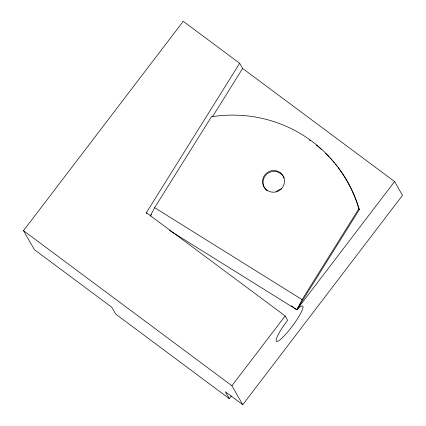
<?xml version="1.0" encoding="UTF-8"?>
<svg xmlns="http://www.w3.org/2000/svg" width="426" height="426" viewBox="0 0 426 426"><rect width="100%" height="100%" fill="white"/><g stroke="black" fill="none" stroke-linecap="round" stroke-linejoin="round"><path stroke-width="0.64" d="M150.218 216.163L154.643 207.696L211.392 116.815A133.839 131.639 -29.8 0 1 358.841 208.729L359.336 209.587L296.784 309.766L169.591 230.487M358.841 208.729L302.093 299.611L296.784 309.766L291.443 305.793M212.382 116.921L242.618 68.453L239.657 63.282L183.239 21.3L23.505 230.668L34.362 249.62L111.74 307.205L115.691 314.095L229.3 398.64L231.318 395.999M146.991 213.761L146.374 212.686L239.657 63.282M150.74 215.604L151.443 214.48M242.618 68.453L394.598 181.551L402.495 195.332L242.761 404.7L231.904 385.743L285.148 315.954L146.374 212.686M394.598 181.551L296.778 309.766L297.609 308.935A22.003 3.653 -53.3 0 1 297.955 317.972A22.003 3.653 -53.3 0 1 277.246 341.455A22.003 3.653 -53.3 0 1 287.619 320.261L285.148 315.954M154.643 207.696L302.093 299.611M23.505 230.668L231.904 385.743M242.761 404.7L225.354 391.75L229.3 398.64M338.164 167.652A133.839 131.639 -29.8 0 1 359.336 209.587M309.42 139.962A133.839 131.639 -29.8 0 1 310.495 140.729M316.246 145.106A133.839 131.639 -29.8 0 1 317.769 146.352M318.776 147.199A133.839 131.639 -29.8 0 1 321.257 149.356M325.581 153.397A133.839 131.639 -29.8 0 1 329.255 157.141M330.15 158.099A133.839 131.639 -29.8 0 1 331.918 160.048M332.781 161.033A133.839 131.639 -29.8 0 1 334.485 163.036M335.326 164.047A133.839 131.639 -29.8 0 1 336.966 166.097M267.118 190.773A11.001 10.82 -29.8 0 1 265.494 189.192M265.148 188.745A11.001 10.82 -29.8 0 1 278.444 172.232L280.888 173.675A11.001 10.82 -29.8 0 1 284.227 178.174M276.112 191.897A11.001 10.82 -29.8 0 1 281.581 188.867M280.393 172.818L277.954 171.369A11.001 10.82 -29.8 0 0 266.623 189.911L269.062 191.354A11.001 10.82 -29.8 0 0 280.393 172.818"/></g></svg>
